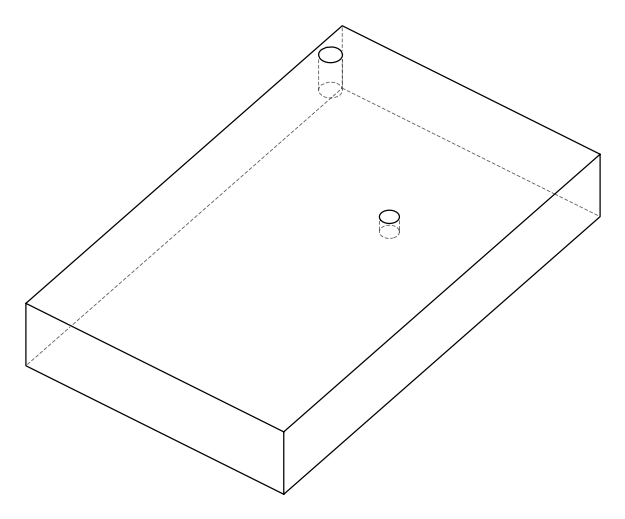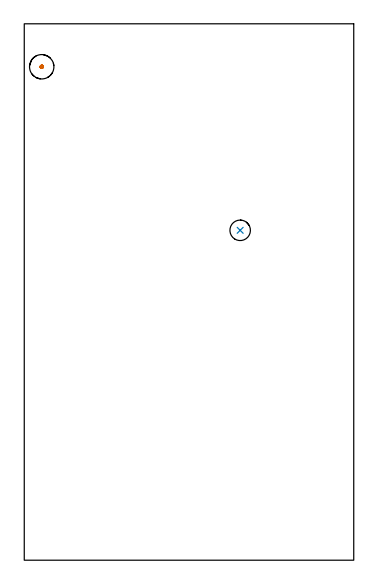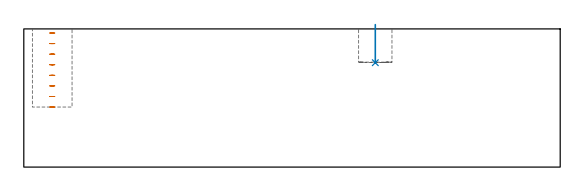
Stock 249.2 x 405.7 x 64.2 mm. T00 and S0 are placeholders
(PLAN: 2 operations, 1 tool changes, 0.5 min)
(1 MILL_BLIND_HOLE_FROM_SOLID_MATERIAL | STEP1POCKET | UGT0201_008 | Spiral | 0.38 min | 9653 mm3)
(2 INDEXABLE_INSERT_DRILL_BLIND_HOLE_FROM_SOLID | STEP1POCKET_1 | NXT0302_002 | 0.07 min | 2922 mm3)
(TOOL UGT0201_008 | End Mill 16 mm | D16 FL32 Z4)
(TOOL NXT0302_002 | Index. Insert Drill 15.5mm [880-D1550L20-05] | D15.5 PA176 FL78 Z2)
(OP 1 MILL_BLIND_HOLE_FROM_SOLID_MATERIAL)
G17 G21 G94 G90
T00 M6
G54
G17 G0 G90 X13.2 Y373.2 S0 M3
G43 Z74.2 H0
Z62.288
G94 G3 X13.8 Y373.8 R0.6 F250.
X13.2 Y374.4 R0.6
X12. Y373.2 R1.2
X13.2 Y374.4 R-1.2
X12.6 Y373.8 R0.6
X13.2 Y373.2 R0.6
G0 Z57.375
G3 X13.8 Y373.8 R0.6
X13.2 Y374.4 R0.6
X12. Y373.2 R1.2
X13.2 Y374.4 R-1.2
X12.6 Y373.8 R0.6
X13.2 Y373.2 R0.6
G0 Z52.463
G3 X13.8 Y373.8 R0.6
X13.2 Y374.4 R0.6
X12. Y373.2 R1.2
X13.2 Y374.4 R-1.2
X12.6 Y373.8 R0.6
X13.2 Y373.2 R0.6
G0 Z47.55
G3 X13.8 Y373.8 R0.6
X13.2 Y374.4 R0.6
X12. Y373.2 R1.2
X13.2 Y374.4 R-1.2
X12.6 Y373.8 R0.6
X13.2 Y373.2 R0.6
G0 Z42.638
G3 X13.8 Y373.8 R0.6
X13.2 Y374.4 R0.6
X12. Y373.2 R1.2
X13.2 Y374.4 R-1.2
X12.6 Y373.8 R0.6
X13.2 Y373.2 R0.6
G0 Z37.725
G3 X13.8 Y373.8 R0.6
X13.2 Y374.4 R0.6
X12. Y373.2 R1.2
X13.2 Y374.4 R-1.2
X12.6 Y373.8 R0.6
X13.2 Y373.2 R0.6
G0 Z32.813
G3 X13.8 Y373.8 R0.6
X13.2 Y374.4 R0.6
X12. Y373.2 R1.2
X13.2 Y374.4 R-1.2
X12.6 Y373.8 R0.6
X13.2 Y373.2 R0.6
G0 Z74.2
Z27.9
G3 X13.8 Y373.8 R0.6
X13.2 Y374.4 R0.6
X12. Y373.2 R1.2
X13.2 Y374.4 R-1.2
X12.6 Y373.8 R0.6
X13.2 Y373.2 R0.6
G0 Z74.2
M5
M2
(OP 2 INDEXABLE_INSERT_DRILL_BLIND_HOLE_FROM_SOLID)
G17 G21 G94 G90
T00 M6
G54
G17 G0 G90 X163.3 Y249.5 S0 M3
G43 Z74.2 H1
G94 G81 G98 Z48.5 F250. R66.2
G80
M5
M2
